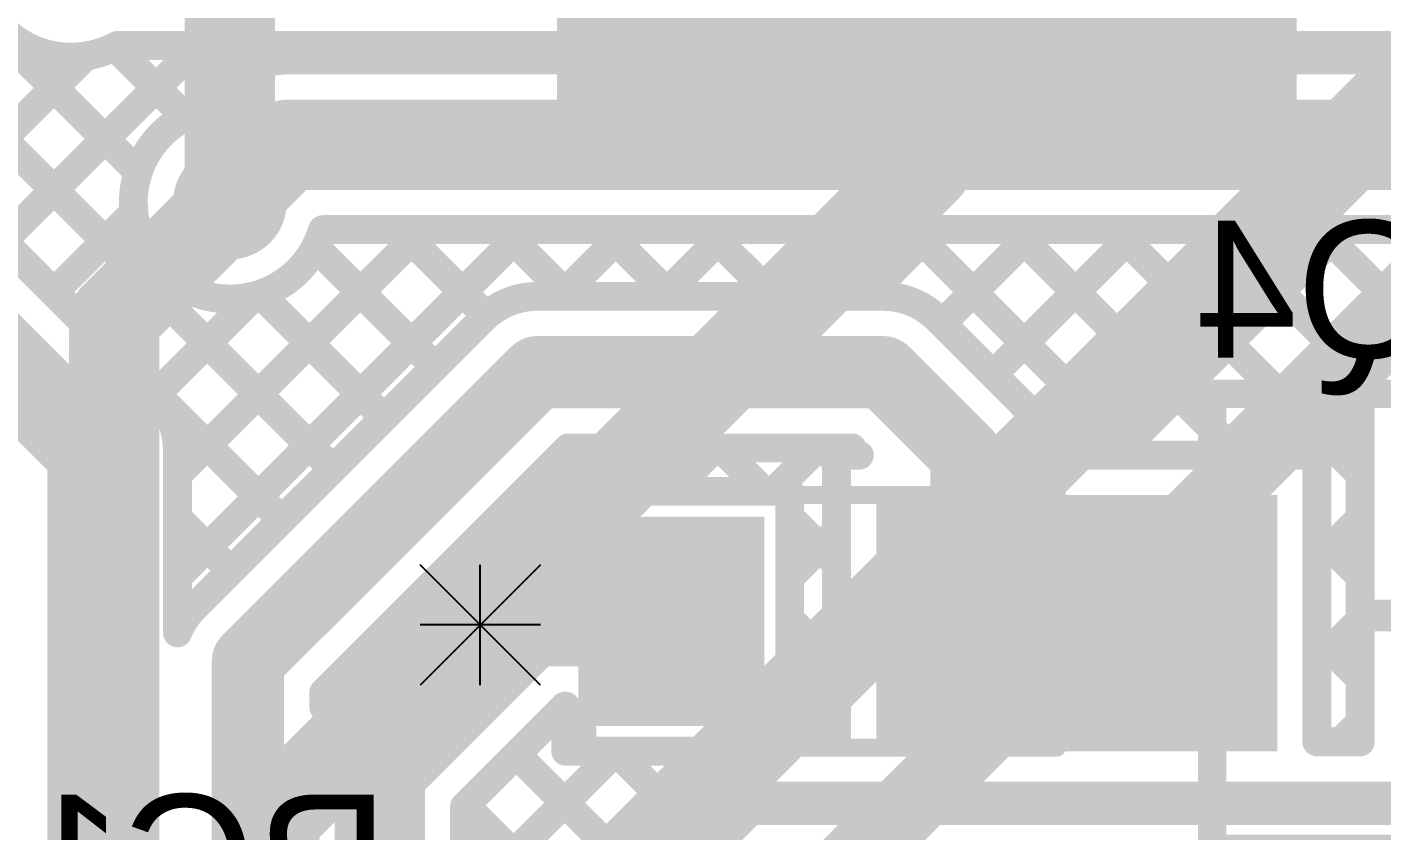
# Model space of a CAD drawing. Header units: millimetres. Extents: x 9.08 to 12.48, y 2.73 to 6.
# Drawn here: x 10.8679 to 11.243, y 4.6449 to 4.8676 of the extents above; entities that cross this region are included whole.
import ezdxf

# ---------------------------------------------------------------- set-up
doc = ezdxf.new("R2010")
doc.units = ezdxf.units.MM
doc.header["$MEASUREMENT"] = 0
for name, color, linetype in [('BottomLayer', 5, 'Continuous'), ('BottomOverlay', 54, 'Continuous'), ('BottomPaste', 16, 'Continuous'), ('BottomSolder', 6, 'Continuous'), ('MultiLayer', 9, 'Continuous'), ('TopLayer', 1, 'Continuous'), ('TopPaste', 8, 'Continuous'), ('TopSolder', 216, 'Continuous'), ('ViaHoleLayer', 16, 'Continuous')]:
    doc.layers.add(name, color=color, linetype=linetype)

# ---------------------------------------------------------------- blocks, each defined once
blk = doc.blocks.new('SOT_23_B_28')
at = {"layer": 'BottomLayer'}
for points in [[(-0.05354, 0.02126), (-0.02126, 0.02126), (-0.05354, 0.05748), (-0.02126, 0.05748)], [(0.02126, 0.02126), (0.05354, 0.02126), (0.02126, 0.05748), (0.05354, 0.05748)], [(-0.01614, -0.05748), (0.01614, -0.05748), (-0.01614, -0.02126), (0.01614, -0.02126)]]:
    blk.add_solid(points, dxfattribs=at)
at = {"layer": 'BottomOverlay'}
for points, const_width in [([(-0.06439, 0.045, 1), (-0.07161, 0.045, 1)], 0.01), ([(-0.07411, 0.045, 1), (-0.06911, 0.045, 1)], 0.005), ([(-0.06689, 0.045, 1), (-0.06189, 0.045, 1)], 0.005), ([(-0.06497, 0.03, 1), (-0.06103, 0.03, 1)], 0.00394), ([(-0.01497, 0.033, 1), (-0.01103, 0.033, 1)], 0.00394), ([(0.01103, 0.033, 1), (0.01497, 0.033, 1)], 0.00394), ([(0.06103, 0.03, 1), (0.06497, 0.03, 1)], 0.00394), ([(-0.06497, -0.034, 1), (-0.06103, -0.034, 1)], 0.00394), ([(-0.06497, -0.034, 1), (-0.06103, -0.034, 1)], 0.00394), ([(-0.02597, -0.034, 1), (-0.02203, -0.034, 1)], 0.00394), ([(0.02203, -0.034, 1), (0.02597, -0.034, 1)], 0.00394), ([(0.06103, -0.034, 1), (0.06497, -0.034, 1)], 0.00394), ([(0.06103, -0.034, 1), (0.06497, -0.034, 1)], 0.00394)]:
    blk.add_lwpolyline(points, format="xyb", close=True, dxfattribs=dict(at, const_width=const_width))
at = {"layer": 'BottomOverlay', "const_width": 0.00787}
for points in [[(-0.063, -0.034), (-0.063, 0.03)], [(0.013, 0.033), (-0.013, 0.033)], [(0.063, -0.034), (0.063, 0.03)], [(-0.024, -0.034), (-0.063, -0.034)], [(0.063, -0.034), (0.024, -0.034)]]:
    blk.add_lwpolyline(points, dxfattribs=at)
at = {"layer": 'BottomPaste'}
for points in [[(-0.05354, 0.02126), (-0.02126, 0.02126), (-0.05354, 0.05748), (-0.02126, 0.05748)], [(0.02126, 0.02126), (0.05354, 0.02126), (0.02126, 0.05748), (0.05354, 0.05748)], [(-0.01614, -0.05748), (0.01614, -0.05748), (-0.01614, -0.02126), (0.01614, -0.02126)]]:
    blk.add_solid(points, dxfattribs=at)
at = {"layer": 'BottomSolder'}
for points in [[(-0.05754, 0.01726), (-0.01726, 0.01726), (-0.05754, 0.06148), (-0.01726, 0.06148)], [(0.01726, 0.01726), (0.05754, 0.01726), (0.01726, 0.06148), (0.05754, 0.06148)], [(-0.02014, -0.06148), (0.02014, -0.06148), (-0.02014, -0.01726), (0.02014, -0.01726)]]:
    blk.add_solid(points, dxfattribs=at)
blk = doc.blocks.new('RES0805_B_29')
at = {"layer": 'BottomLayer'}
for points in [[(-0.06, -0.025), (-0.02, -0.025), (-0.06, 0.025), (-0.02, 0.025)], [(0.02, -0.025), (0.06, -0.025), (0.02, 0.025), (0.06, 0.025)]]:
    blk.add_solid(points, dxfattribs=at)
at = {"layer": 'BottomOverlay', "const_width": 0.005}
for points in [[(-0.065, -0.035), (-0.065, 0.035)], [(-0.065, 0.035), (0.065, 0.035)], [(0.065, -0.035), (0.065, 0.035)], [(-0.065, -0.035), (0.065, -0.035)]]:
    blk.add_lwpolyline(points, dxfattribs=at)
at = {"layer": 'BottomOverlay', "const_width": 0.0025}
for points in [[(-0.06625, 0.035, 1), (-0.06375, 0.035, 1)], [(-0.06625, 0.035, 1), (-0.06375, 0.035, 1)], [(0.06375, 0.035, 1), (0.06625, 0.035, 1)], [(0.06375, 0.035, 1), (0.06625, 0.035, 1)], [(-0.06625, -0.035, 1), (-0.06375, -0.035, 1)], [(-0.06625, -0.035, 1), (-0.06375, -0.035, 1)], [(0.06375, -0.035, 1), (0.06625, -0.035, 1)], [(0.06375, -0.035, 1), (0.06625, -0.035, 1)]]:
    blk.add_lwpolyline(points, format="xyb", close=True, dxfattribs=at)
at = {"layer": 'BottomPaste'}
for points in [[(-0.06, -0.025), (-0.02, -0.025), (-0.06, 0.025), (-0.02, 0.025)], [(0.02, -0.025), (0.06, -0.025), (0.02, 0.025), (0.06, 0.025)]]:
    blk.add_solid(points, dxfattribs=at)
at = {"layer": 'BottomSolder'}
for points in [[(-0.064, -0.029), (-0.016, -0.029), (-0.064, 0.029), (-0.016, 0.029)], [(0.016, -0.029), (0.064, -0.029), (0.016, 0.029), (0.064, 0.029)]]:
    blk.add_solid(points, dxfattribs=at)
blk = doc.blocks.new('ESP32_WROOM_32__16MB__46')
at = {"layer": 'TopLayer'}
blk.add_solid([(-0.13743, -0.04843), (0.05943, -0.04843), (-0.13743, 0.14843), (0.05943, 0.14843)], dxfattribs=at)
at = {"layer": 'TopPaste'}
blk.add_solid([(-0.13743, -0.04843), (0.05943, -0.04843), (-0.13743, 0.14843), (0.05943, 0.14843)], dxfattribs=at)
at = {"layer": 'TopSolder'}
blk.add_solid([(-0.14143, -0.05243), (0.06343, -0.05243), (-0.14143, 0.15243), (0.06343, 0.15243)], dxfattribs=at)

msp = doc.modelspace()

# ---------------------------------------------------------------- linework, layer by layer
at = {"layer": 'BottomLayer'}
for points, const_width in [([(10.78126, 4.94479), (10.89862, 4.82744)], 0.008), ([(10.7795, 4.91827), (10.95254, 4.74523)], 0.008), ([(10.756, 4.88), (10.886, 4.75)], 0.025), ([(10.7795, 4.88999), (10.93839, 4.73109)], 0.008), ([(10.7795, 4.88973), (10.9026, 4.76663)], 0.008), ([(10.86103, 4.8082), (10.91533, 4.8625)], 0.008), ([(10.89216, 4.86218), (10.91163, 4.84271)], 0.008), ([(10.89278, 4.8625), (11.40927, 4.8625)], 0.008), ([(10.92012, 4.8625), (10.92764, 4.85499)], 0.008), ([(10.93961, 4.8585), (10.94362, 4.8625)], 0.008), ([(10.94841, 4.8625), (10.95241, 4.8585)], 0.008), ([(10.9679, 4.8585), (10.9719, 4.8625)], 0.008), ([(10.97669, 4.8625), (10.98069, 4.8585)], 0.008), ([(10.99619, 4.8585), (11.00019, 4.8625)], 0.008), ([(11.00498, 4.8625), (11.00898, 4.8585)], 0.008), ([(11.02447, 4.8585), (11.02847, 4.8625)], 0.008), ([(11.03326, 4.8625), (11.03726, 4.8585)], 0.008), ([(11.05276, 4.8585), (11.05676, 4.8625)], 0.008), ([(11.06155, 4.8625), (11.06555, 4.8585)], 0.008), ([(11.08104, 4.8585), (11.08504, 4.8625)], 0.008), ([(11.08983, 4.8625), (11.09383, 4.8585)], 0.008), ([(11.10932, 4.8585), (11.11332, 4.8625)], 0.008), ([(11.11811, 4.8625), (11.12211, 4.8585)], 0.008), ([(11.13761, 4.8585), (11.14161, 4.8625)], 0.008), ([(11.1464, 4.8625), (11.1504, 4.8585)], 0.008), ([(11.16589, 4.8585), (11.16989, 4.8625)], 0.008), ([(11.17468, 4.8625), (11.17868, 4.8585)], 0.008), ([(11.19418, 4.8585), (11.19818, 4.8625)], 0.008), ([(11.19418, 4.8585), (11.19818, 4.8625)], 0.008), ([(11.20297, 4.8625), (11.20697, 4.8585)], 0.008), ([(11.22246, 4.8585), (11.22646, 4.8625)], 0.008), ([(11.23125, 4.8625), (11.23525, 4.8585)], 0.008), ([(10.84689, 4.82234), (10.88412, 4.85957)], 0.008), ([(10.94, 4.8585), (11.304, 4.8585)], 0.008), ([(10.91642, 4.84465), (10.92337, 4.8516)], 0.008), ([(10.924, 4.819), (10.94, 4.835)], 0.025), ([(10.94, 4.835), (11.304, 4.835)], 0.025), ([(10.87518, 4.79406), (10.89739, 4.81627)], 0.008), ([(10.9095, 4.74353), (10.97747, 4.8115)], 0.008), ([(10.9095, 4.71524), (11.00576, 4.8115)], 0.008), ([(10.94973, 4.8115), (11.29427, 4.8115)], 0.008), ([(10.97112, 4.8115), (10.99498, 4.78764)], 0.008), ([(10.99941, 4.8115), (11.01791, 4.793)], 0.008), ([(11.01554, 4.793), (11.03404, 4.8115)], 0.008), ([(11.02769, 4.8115), (11.04619, 4.793)], 0.008), ([(11.04382, 4.793), (11.06232, 4.8115)], 0.008), ([(11.05598, 4.8115), (11.07448, 4.793)], 0.008), ([(11.07211, 4.793), (11.09061, 4.8115)], 0.008), ([(11.08426, 4.8115), (11.10276, 4.793)], 0.008), ([(11.10039, 4.793), (11.11889, 4.8115)], 0.008), ([(11.11255, 4.8115), (11.17505, 4.749)], 0.008), ([(11.12119, 4.78551), (11.14718, 4.8115)], 0.008), ([(11.12119, 4.78551), (11.14718, 4.8115)], 0.008), ([(11.13533, 4.77137), (11.17546, 4.8115)], 0.008), ([(11.14083, 4.8115), (11.20333, 4.749)], 0.008), ([(11.14791, 4.75567), (11.20375, 4.8115)], 0.008), ([(11.16911, 4.8115), (11.237, 4.74361)], 0.008), ([(11.16953, 4.749), (11.23203, 4.8115)], 0.008), ([(11.1974, 4.8115), (11.237, 4.7719)], 0.008), ([(11.19781, 4.749), (11.26031, 4.8115)], 0.008), ([(11.22568, 4.8115), (11.25818, 4.779)], 0.008), ([(10.94771, 4.80663), (10.98082, 4.77352)], 0.008), ([(10.88932, 4.77992), (10.90742, 4.79801)], 0.008), ([(10.90344, 4.76575), (10.93082, 4.79314)], 0.008), ([(10.93244, 4.79362), (10.96668, 4.75938)], 0.008), ([(11.009, 4.793), (11.105, 4.793)], 0.008), ([(10.91419, 4.70688), (10.99412, 4.78681)], 0.008), ([(11.11988, 4.78681), (11.14281, 4.76388)], 0.008), ([(10.929, 4.692), (11.009, 4.772)], 0.02), ([(11.009, 4.772), (11.105, 4.772)], 0.02), ([(11.105, 4.772), (11.128, 4.749)], 0.02), ([(11.237, 4.779), (11.3195, 4.779)], 0.008), ([(11.237, 4.705), (11.237, 4.779)], 0.008), ([(10.886, 4.489), (10.886, 4.75)], 0.025), ([(11.225, 4.7479), (11.237, 4.7599)], 0.008), ([(11.128, 4.703), (11.128, 4.749)], 0.02), ([(10.9095, 4.69979), (10.9095, 4.75)], 0.008), ([(10.95, 4.6833), (11.0177, 4.751)], 0.008), ([(11.0177, 4.751), (11.0963, 4.751)], 0.008), ([(11.01811, 4.739), (11.03011, 4.751)], 0.008), ([(11.03162, 4.751), (11.04362, 4.739)], 0.008), ([(11.04639, 4.739), (11.05839, 4.751)], 0.008), ([(11.05991, 4.751), (11.07191, 4.739)], 0.008), ([(11.07468, 4.739), (11.08668, 4.751)], 0.008), ([(11.07468, 4.739), (11.08668, 4.751)], 0.008), ([(11.08819, 4.751), (11.092, 4.74719)], 0.008), ([(11.092, 4.749), (11.0983, 4.749)], 0.008), ([(11.092, 4.6696), (11.092, 4.749)], 0.008), ([(11.149, 4.749), (11.225, 4.749)], 0.008), ([(11.225, 4.6696), (11.225, 4.749)], 0.008), ([(11.01052, 4.74382), (11.017, 4.73734)], 0.008), ([(11.00556, 4.72646), (11.017, 4.73789)], 0.008), ([(11.017, 4.739), (11.079, 4.739)], 0.008), ([(11.017, 4.7265), (11.017, 4.739)], 0.008), ([(11.079, 4.6696), (11.079, 4.739)], 0.008), ([(10.9095, 4.7317), (10.92425, 4.71695)], 0.008), ([(11.079, 4.73191), (11.092, 4.71891)], 0.008), ([(11.225, 4.71962), (11.237, 4.73162)], 0.008), ([(10.99638, 4.72968), (11.00048, 4.72558)], 0.008), ([(11.079, 4.71504), (11.092, 4.72804)], 0.008), ([(11.225, 4.72733), (11.237, 4.71533)], 0.008), ([(11.007, 4.7265), (11.017, 4.7265)], 0.008), ([(10.95, 4.67923), (10.99037, 4.7196)], 0.008), ([(10.9655, 4.6615), (11.007, 4.703)], 0.025), ([(11.007, 4.703), (11.048, 4.703)], 0.025), ([(11.237, 4.705), (11.391, 4.705)], 0.008), ([(11.237, 4.7042), (11.431, 4.7042)], 0.008), ([(11.237, 4.6696), (11.237, 4.7042)], 0.008), ([(11.079, 4.70362), (11.092, 4.69062)], 0.008), ([(11.225, 4.69133), (11.237, 4.70333)], 0.008), ([(10.929, 4.394), (10.929, 4.692)], 0.02), ([(11.079, 4.68675), (11.092, 4.69975)], 0.008), ([(11.225, 4.69905), (11.237, 4.68705)], 0.008), ([(10.95, 4.67923), (10.95, 4.6833)], 0.008), ([(10.989, 4.65177), (11.01673, 4.6795)], 0.008), ([(11.017, 4.667), (11.017, 4.6795)], 0.008), ([(11.079, 4.67534), (11.08474, 4.6696)], 0.008), ([(11.23155, 4.6696), (11.237, 4.67505)], 0.008), ([(10.9655, 3.6885), (10.9655, 4.6615)], 0.025), ([(10.989, 4.62504), (11.03096, 4.667)], 0.008), ([(11.017, 4.667), (11.05857, 4.667)], 0.008), ([(11.03077, 4.667), (11.04436, 4.65341)], 0.008), ([(11.079, 4.6696), (11.092, 4.6696)], 0.008), ([(11.225, 4.6696), (11.237, 4.6696)], 0.008), ([(10.989, 4.59804), (11.05556, 4.6646)], 0.008), ([(11.00336, 4.66613), (11.03022, 4.63926)], 0.008), ([(10.991, 4.576), (11.0676, 4.6526)], 0.012), ([(10.989, 4.59804), (10.989, 4.65177)], 0.008), ([(10.98922, 4.65198), (11.01608, 4.62512)], 0.008), ([(11.0676, 4.6526), (11.2966, 4.6526)], 0.012)]:
    msp.add_lwpolyline(points, dxfattribs=dict(at, const_width=const_width))
at = {"layer": 'BottomLayer', "const_width": 0.008}
for points in [[(10.89278, 4.8625, -1.681851), (10.89278, 4.9095)], [(10.92337, 4.8516, -0.199188), (10.94, 4.8585)], [(10.92338, 4.85162, -0.198912), (10.94, 4.8585)], [(10.94965, 4.81142, -1.681853), (10.91642, 4.84465)], [(10.99412, 4.78681, -0.199534), (11.009, 4.793)], [(10.99415, 4.78685, -0.198912), (11.009, 4.793)], [(11.105, 4.793, -0.198912), (11.11985, 4.78685)], [(11.105, 4.793, -0.199534), (11.11988, 4.78681)], [(10.9026, 4.76663, -0.199188), (10.9095, 4.75)], [(10.90262, 4.76662, -0.198912), (10.9095, 4.75)], [(11.14281, 4.76388, -0.199534), (11.149, 4.749)], [(11.14285, 4.76385, -0.198912), (11.149, 4.749)], [(10.99037, 4.7196, -0.199188), (11.007, 4.7265)], [(10.99038, 4.71962, -0.198912), (11.007, 4.7265)], [(10.9095, 4.69979, -0.102238), (10.91419, 4.70688)], [(10.9095, 4.69979, -0.101635), (10.91415, 4.70685)], [(11.05556, 4.6646, -0.056761), (11.05857, 4.667)], [(11.05558, 4.66462, -0.056361), (11.05857, 4.667)]]:
    msp.add_lwpolyline(points, format="xyb", dxfattribs=at)
at = {"layer": 'BottomLayer'}
for points, const_width in [([(10.89016, 4.86218, 1), (10.89416, 4.86218, 1)], 0.004), ([(10.89078, 4.8625, 1), (10.89478, 4.8625, 1)], 0.004), ([(10.89078, 4.8625, 1), (10.89478, 4.8625, 1)], 0.004), ([(10.91333, 4.8625, 1), (10.91733, 4.8625, 1)], 0.004), ([(10.91812, 4.8625, 1), (10.92212, 4.8625, 1)], 0.004), ([(10.94162, 4.8625, 1), (10.94562, 4.8625, 1)], 0.004), ([(10.94641, 4.8625, 1), (10.95041, 4.8625, 1)], 0.004), ([(10.9699, 4.8625, 1), (10.9739, 4.8625, 1)], 0.004), ([(10.97469, 4.8625, 1), (10.97869, 4.8625, 1)], 0.004), ([(10.99819, 4.8625, 1), (11.00219, 4.8625, 1)], 0.004), ([(11.00298, 4.8625, 1), (11.00698, 4.8625, 1)], 0.004), ([(11.02647, 4.8625, 1), (11.03047, 4.8625, 1)], 0.004), ([(11.03126, 4.8625, 1), (11.03526, 4.8625, 1)], 0.004), ([(11.05476, 4.8625, 1), (11.05876, 4.8625, 1)], 0.004), ([(11.05955, 4.8625, 1), (11.06355, 4.8625, 1)], 0.004), ([(11.08304, 4.8625, 1), (11.08704, 4.8625, 1)], 0.004), ([(11.08783, 4.8625, 1), (11.09183, 4.8625, 1)], 0.004), ([(11.11132, 4.8625, 1), (11.11532, 4.8625, 1)], 0.004), ([(11.11611, 4.8625, 1), (11.12011, 4.8625, 1)], 0.004), ([(11.13961, 4.8625, 1), (11.14361, 4.8625, 1)], 0.004), ([(11.1444, 4.8625, 1), (11.1484, 4.8625, 1)], 0.004), ([(11.16789, 4.8625, 1), (11.17189, 4.8625, 1)], 0.004), ([(11.17268, 4.8625, 1), (11.17668, 4.8625, 1)], 0.004), ([(11.19618, 4.8625, 1), (11.20018, 4.8625, 1)], 0.004), ([(11.19618, 4.8625, 1), (11.20018, 4.8625, 1)], 0.004), ([(11.20097, 4.8625, 1), (11.20497, 4.8625, 1)], 0.004), ([(11.22446, 4.8625, 1), (11.22846, 4.8625, 1)], 0.004), ([(11.22925, 4.8625, 1), (11.23325, 4.8625, 1)], 0.004), ([(10.88212, 4.85957, 1), (10.88612, 4.85957, 1)], 0.004), ([(10.93761, 4.8585, 1), (10.94161, 4.8585, 1)], 0.004), ([(10.938, 4.8585, 1), (10.942, 4.8585, 1)], 0.004), ([(10.938, 4.8585, 1), (10.942, 4.8585, 1)], 0.004), ([(10.938, 4.8585, 1), (10.942, 4.8585, 1)], 0.004), ([(10.95041, 4.8585, 1), (10.95441, 4.8585, 1)], 0.004), ([(10.9659, 4.8585, 1), (10.9699, 4.8585, 1)], 0.004), ([(10.97869, 4.8585, 1), (10.98269, 4.8585, 1)], 0.004), ([(10.99419, 4.8585, 1), (10.99819, 4.8585, 1)], 0.004), ([(11.00698, 4.8585, 1), (11.01098, 4.8585, 1)], 0.004), ([(11.02247, 4.8585, 1), (11.02647, 4.8585, 1)], 0.004), ([(11.03526, 4.8585, 1), (11.03926, 4.8585, 1)], 0.004), ([(11.05076, 4.8585, 1), (11.05476, 4.8585, 1)], 0.004), ([(11.06355, 4.8585, 1), (11.06755, 4.8585, 1)], 0.004), ([(11.07904, 4.8585, 1), (11.08304, 4.8585, 1)], 0.004), ([(11.09183, 4.8585, 1), (11.09583, 4.8585, 1)], 0.004), ([(11.10732, 4.8585, 1), (11.11132, 4.8585, 1)], 0.004), ([(11.12011, 4.8585, 1), (11.12411, 4.8585, 1)], 0.004), ([(11.13561, 4.8585, 1), (11.13961, 4.8585, 1)], 0.004), ([(11.1484, 4.8585, 1), (11.1524, 4.8585, 1)], 0.004), ([(11.16389, 4.8585, 1), (11.16789, 4.8585, 1)], 0.004), ([(11.17668, 4.8585, 1), (11.18068, 4.8585, 1)], 0.004), ([(11.19218, 4.8585, 1), (11.19618, 4.8585, 1)], 0.004), ([(11.19218, 4.8585, 1), (11.19618, 4.8585, 1)], 0.004), ([(11.20497, 4.8585, 1), (11.20897, 4.8585, 1)], 0.004), ([(11.22046, 4.8585, 1), (11.22446, 4.8585, 1)], 0.004), ([(11.23325, 4.8585, 1), (11.23725, 4.8585, 1)], 0.004), ([(10.92564, 4.85499, 1), (10.92964, 4.85499, 1)], 0.004), ([(10.92137, 4.8516, 1), (10.92537, 4.8516, 1)], 0.004), ([(10.92137, 4.8516, 1), (10.92537, 4.8516, 1)], 0.004), ([(10.92138, 4.85162, 1), (10.92538, 4.85162, 1)], 0.004), ([(10.91442, 4.84465, 1), (10.91842, 4.84465, 1)], 0.004), ([(10.91442, 4.84465, 1), (10.91842, 4.84465, 1)], 0.004), ([(10.93375, 4.835, 1), (10.94625, 4.835, 1)], 0.0125), ([(10.93375, 4.835, 1), (10.94625, 4.835, 1)], 0.0125), ([(10.90963, 4.84271, 1), (10.91363, 4.84271, 1)], 0.004), ([(10.91613, 4.819, 1), (10.93187, 4.819, 1)], 0.01575), ([(10.89662, 4.82744, 1), (10.90062, 4.82744, 1)], 0.004), ([(10.91775, 4.819, 1), (10.93025, 4.819, 1)], 0.0125), ([(10.89539, 4.81627, 1), (10.89939, 4.81627, 1)], 0.004), ([(10.94765, 4.81142, 1), (10.95165, 4.81142, 1)], 0.004), ([(10.94773, 4.8115, 1), (10.95173, 4.8115, 1)], 0.004), ([(10.96912, 4.8115, 1), (10.97312, 4.8115, 1)], 0.004), ([(10.97547, 4.8115, 1), (10.97947, 4.8115, 1)], 0.004), ([(10.99741, 4.8115, 1), (11.00141, 4.8115, 1)], 0.004), ([(11.00376, 4.8115, 1), (11.00776, 4.8115, 1)], 0.004), ([(11.02569, 4.8115, 1), (11.02969, 4.8115, 1)], 0.004), ([(11.03204, 4.8115, 1), (11.03604, 4.8115, 1)], 0.004), ([(11.05398, 4.8115, 1), (11.05798, 4.8115, 1)], 0.004), ([(11.06032, 4.8115, 1), (11.06432, 4.8115, 1)], 0.004), ([(11.08226, 4.8115, 1), (11.08626, 4.8115, 1)], 0.004), ([(11.08861, 4.8115, 1), (11.09261, 4.8115, 1)], 0.004), ([(11.11055, 4.8115, 1), (11.11455, 4.8115, 1)], 0.004), ([(11.11689, 4.8115, 1), (11.12089, 4.8115, 1)], 0.004), ([(11.13883, 4.8115, 1), (11.14283, 4.8115, 1)], 0.004), ([(11.14518, 4.8115, 1), (11.14918, 4.8115, 1)], 0.004), ([(11.14518, 4.8115, 1), (11.14918, 4.8115, 1)], 0.004), ([(11.16711, 4.8115, 1), (11.17111, 4.8115, 1)], 0.004), ([(11.17346, 4.8115, 1), (11.17746, 4.8115, 1)], 0.004), ([(11.1954, 4.8115, 1), (11.1994, 4.8115, 1)], 0.004), ([(11.20175, 4.8115, 1), (11.20575, 4.8115, 1)], 0.004), ([(11.22368, 4.8115, 1), (11.22768, 4.8115, 1)], 0.004), ([(11.23003, 4.8115, 1), (11.23403, 4.8115, 1)], 0.004), ([(10.94571, 4.80663, 1), (10.94971, 4.80663, 1)], 0.004), ([(10.90542, 4.79801, 1), (10.90942, 4.79801, 1)], 0.004), ([(10.87318, 4.79406, 1), (10.87718, 4.79406, 1)], 0.004), ([(10.92882, 4.79314, 1), (10.93282, 4.79314, 1)], 0.004), ([(10.93044, 4.79362, 1), (10.93444, 4.79362, 1)], 0.004), ([(11.007, 4.793, 1), (11.011, 4.793, 1)], 0.004), ([(11.007, 4.793, 1), (11.011, 4.793, 1)], 0.004), ([(11.007, 4.793, 1), (11.011, 4.793, 1)], 0.004), ([(11.01354, 4.793, 1), (11.01754, 4.793, 1)], 0.004), ([(11.01591, 4.793, 1), (11.01991, 4.793, 1)], 0.004), ([(11.04182, 4.793, 1), (11.04582, 4.793, 1)], 0.004), ([(11.04419, 4.793, 1), (11.04819, 4.793, 1)], 0.004), ([(11.07011, 4.793, 1), (11.07411, 4.793, 1)], 0.004), ([(11.07248, 4.793, 1), (11.07648, 4.793, 1)], 0.004), ([(11.09839, 4.793, 1), (11.10239, 4.793, 1)], 0.004), ([(11.10076, 4.793, 1), (11.10476, 4.793, 1)], 0.004), ([(11.103, 4.793, 1), (11.107, 4.793, 1)], 0.004), ([(11.103, 4.793, 1), (11.107, 4.793, 1)], 0.004), ([(11.103, 4.793, 1), (11.107, 4.793, 1)], 0.004), ([(10.99212, 4.78681, 1), (10.99612, 4.78681, 1)], 0.004), ([(10.99212, 4.78681, 1), (10.99612, 4.78681, 1)], 0.004), ([(10.99215, 4.78685, 1), (10.99615, 4.78685, 1)], 0.004), ([(10.99298, 4.78764, 1), (10.99699, 4.78764, 1)], 0.004), ([(11.11785, 4.78685, 1), (11.12185, 4.78685, 1)], 0.004), ([(11.11788, 4.78681, 1), (11.12188, 4.78681, 1)], 0.004), ([(11.11788, 4.78681, 1), (11.12188, 4.78681, 1)], 0.004), ([(11.11919, 4.78551, 1), (11.12319, 4.78551, 1)], 0.004), ([(11.11919, 4.78551, 1), (11.12319, 4.78551, 1)], 0.004), ([(10.88732, 4.77992, 1), (10.89132, 4.77992, 1)], 0.004), ([(11.004, 4.772, 1), (11.014, 4.772, 1)], 0.01), ([(11.004, 4.772, 1), (11.014, 4.772, 1)], 0.01), ([(11.1, 4.772, 1), (11.11, 4.772, 1)], 0.01), ([(11.1, 4.772, 1), (11.11, 4.772, 1)], 0.01), ([(11.235, 4.779, 1), (11.239, 4.779, 1)], 0.004), ([(11.235, 4.779, 1), (11.239, 4.779, 1)], 0.004), ([(10.97882, 4.77352, 1), (10.98282, 4.77352, 1)], 0.004), ([(11.235, 4.7719, 1), (11.239, 4.7719, 1)], 0.004), ([(11.13333, 4.77137, 1), (11.13733, 4.77137, 1)], 0.004), ([(10.9006, 4.76663, 1), (10.9046, 4.76663, 1)], 0.004), ([(10.9006, 4.76663, 1), (10.9046, 4.76663, 1)], 0.004), ([(10.90062, 4.76662, 1), (10.90462, 4.76662, 1)], 0.004), ([(10.90144, 4.76575, 1), (10.90544, 4.76575, 1)], 0.004), ([(11.14081, 4.76388, 1), (11.14481, 4.76388, 1)], 0.004), ([(11.14081, 4.76388, 1), (11.14481, 4.76388, 1)], 0.004), ([(11.14085, 4.76385, 1), (11.14485, 4.76385, 1)], 0.004), ([(10.87975, 4.75, 1), (10.89225, 4.75, 1)], 0.0125), ([(10.87975, 4.75, 1), (10.89225, 4.75, 1)], 0.0125), ([(10.96468, 4.75938, 1), (10.96868, 4.75938, 1)], 0.004), ([(11.235, 4.7599, 1), (11.239, 4.7599, 1)], 0.004), ([(11.123, 4.749, 1), (11.133, 4.749, 1)], 0.01), ([(11.123, 4.749, 1), (11.133, 4.749, 1)], 0.01), ([(11.14591, 4.75567, 1), (11.14991, 4.75567, 1)], 0.004), ([(10.9075, 4.75, 1), (10.9115, 4.75, 1)], 0.004), ([(10.9075, 4.75, 1), (10.9115, 4.75, 1)], 0.004), ([(10.9075, 4.75, 1), (10.9115, 4.75, 1)], 0.004), ([(11.0157, 4.751, 1), (11.0197, 4.751, 1)], 0.004), ([(11.0157, 4.751, 1), (11.0197, 4.751, 1)], 0.004), ([(11.02811, 4.751, 1), (11.03211, 4.751, 1)], 0.004), ([(11.02962, 4.751, 1), (11.03362, 4.751, 1)], 0.004), ([(11.05639, 4.751, 1), (11.06039, 4.751, 1)], 0.004), ([(11.05791, 4.751, 1), (11.06191, 4.751, 1)], 0.004), ([(11.08468, 4.751, 1), (11.08868, 4.751, 1)], 0.004), ([(11.08468, 4.751, 1), (11.08868, 4.751, 1)], 0.004), ([(11.08619, 4.751, 1), (11.09019, 4.751, 1)], 0.004), ([(11.0943, 4.751, 1), (11.0983, 4.751, 1)], 0.004), ([(11.09, 4.749, 1), (11.094, 4.749, 1)], 0.004), ([(11.09, 4.749, 1), (11.094, 4.749, 1)], 0.004), ([(11.09, 4.74719, 1), (11.094, 4.74719, 1)], 0.004), ([(11.0963, 4.749, 1), (11.1003, 4.749, 1)], 0.004), ([(11.147, 4.749, 1), (11.151, 4.749, 1)], 0.004), ([(11.147, 4.749, 1), (11.151, 4.749, 1)], 0.004), ([(11.147, 4.749, 1), (11.151, 4.749, 1)], 0.004), ([(11.16753, 4.749, 1), (11.17153, 4.749, 1)], 0.004), ([(11.17305, 4.749, 1), (11.17705, 4.749, 1)], 0.004), ([(11.19581, 4.749, 1), (11.19981, 4.749, 1)], 0.004), ([(11.20133, 4.749, 1), (11.20533, 4.749, 1)], 0.004), ([(11.223, 4.749, 1), (11.227, 4.749, 1)], 0.004), ([(11.223, 4.749, 1), (11.227, 4.749, 1)], 0.004), ([(11.223, 4.7479, 1), (11.227, 4.7479, 1)], 0.004), ([(10.9075, 4.74353, 1), (10.9115, 4.74353, 1)], 0.004), ([(10.95054, 4.74523, 1), (10.95454, 4.74523, 1)], 0.004), ([(11.00852, 4.74382, 1), (11.01252, 4.74382, 1)], 0.004), ([(11.235, 4.74361, 1), (11.239, 4.74361, 1)], 0.004), ([(11.015, 4.739, 1), (11.019, 4.739, 1)], 0.004), ([(11.015, 4.739, 1), (11.019, 4.739, 1)], 0.004), ([(11.015, 4.73789, 1), (11.019, 4.73789, 1)], 0.004), ([(11.01611, 4.739, 1), (11.02011, 4.739, 1)], 0.004), ([(11.04162, 4.739, 1), (11.04562, 4.739, 1)], 0.004), ([(11.04439, 4.739, 1), (11.04839, 4.739, 1)], 0.004), ([(11.06991, 4.739, 1), (11.07391, 4.739, 1)], 0.004), ([(11.07268, 4.739, 1), (11.07668, 4.739, 1)], 0.004), ([(11.07268, 4.739, 1), (11.07668, 4.739, 1)], 0.004), ([(11.077, 4.739, 1), (11.081, 4.739, 1)], 0.004), ([(11.077, 4.739, 1), (11.081, 4.739, 1)], 0.004), ([(11.015, 4.73734, 1), (11.019, 4.73734, 1)], 0.004), ([(10.9075, 4.7317, 1), (10.9115, 4.7317, 1)], 0.004), ([(10.93639, 4.73109, 1), (10.94039, 4.73109, 1)], 0.004), ([(11.077, 4.73191, 1), (11.081, 4.73191, 1)], 0.004), ([(11.235, 4.73162, 1), (11.239, 4.73162, 1)], 0.004), ([(10.99438, 4.72968, 1), (10.99838, 4.72968, 1)], 0.004), ([(11.09, 4.72804, 1), (11.094, 4.72804, 1)], 0.004), ([(11.223, 4.72733, 1), (11.227, 4.72733, 1)], 0.004), ([(10.99848, 4.72558, 1), (11.00248, 4.72558, 1)], 0.004), ([(11.00356, 4.72646, 1), (11.00756, 4.72646, 1)], 0.004), ([(11.005, 4.7265, 1), (11.009, 4.7265, 1)], 0.004), ([(11.005, 4.7265, 1), (11.009, 4.7265, 1)], 0.004), ([(11.005, 4.7265, 1), (11.009, 4.7265, 1)], 0.004), ([(11.015, 4.7265, 1), (11.019, 4.7265, 1)], 0.004), ([(11.015, 4.7265, 1), (11.019, 4.7265, 1)], 0.004), ([(10.98837, 4.7196, 1), (10.99237, 4.7196, 1)], 0.004), ([(10.98837, 4.7196, 1), (10.99237, 4.7196, 1)], 0.004), ([(10.98838, 4.71962, 1), (10.99238, 4.71962, 1)], 0.004), ([(11.223, 4.71962, 1), (11.227, 4.71962, 1)], 0.004), ([(10.92225, 4.71695, 1), (10.92625, 4.71695, 1)], 0.004), ([(11.09, 4.71891, 1), (11.094, 4.71891, 1)], 0.004), ([(11.235, 4.71533, 1), (11.239, 4.71533, 1)], 0.004), ([(10.9075, 4.71524, 1), (10.9115, 4.71524, 1)], 0.004), ([(11.077, 4.71504, 1), (11.081, 4.71504, 1)], 0.004), ([(11.00075, 4.703, 1), (11.01325, 4.703, 1)], 0.0125), ([(11.00075, 4.703, 1), (11.01325, 4.703, 1)], 0.0125), ([(11.04175, 4.703, 1), (11.05425, 4.703, 1)], 0.0125), ([(11.123, 4.703, 1), (11.133, 4.703, 1)], 0.01), ([(10.91215, 4.70685, 1), (10.91615, 4.70685, 1)], 0.004), ([(10.91219, 4.70688, 1), (10.91619, 4.70688, 1)], 0.004), ([(10.91219, 4.70688, 1), (10.91619, 4.70688, 1)], 0.004), ([(11.235, 4.705, 1), (11.239, 4.705, 1)], 0.004), ([(11.235, 4.705, 1), (11.239, 4.705, 1)], 0.004), ([(11.235, 4.7042, 1), (11.239, 4.7042, 1)], 0.004), ([(11.235, 4.7042, 1), (11.239, 4.7042, 1)], 0.004), ([(11.077, 4.70362, 1), (11.081, 4.70362, 1)], 0.004), ([(11.235, 4.70333, 1), (11.239, 4.70333, 1)], 0.004), ([(10.9075, 4.69979, 1), (10.9115, 4.69979, 1)], 0.004), ([(10.9075, 4.69979, 1), (10.9115, 4.69979, 1)], 0.004), ([(10.9075, 4.69979, 1), (10.9115, 4.69979, 1)], 0.004), ([(10.924, 4.692, 1), (10.934, 4.692, 1)], 0.01), ([(10.924, 4.692, 1), (10.934, 4.692, 1)], 0.01), ([(11.09, 4.69975, 1), (11.094, 4.69975, 1)], 0.004), ([(11.223, 4.69905, 1), (11.227, 4.69905, 1)], 0.004), ([(11.09, 4.69062, 1), (11.094, 4.69062, 1)], 0.004), ([(11.223, 4.69133, 1), (11.227, 4.69133, 1)], 0.004), ([(11.077, 4.68675, 1), (11.081, 4.68675, 1)], 0.004), ([(11.235, 4.68705, 1), (11.239, 4.68705, 1)], 0.004), ([(10.948, 4.6833, 1), (10.952, 4.6833, 1)], 0.004), ([(10.948, 4.6833, 1), (10.952, 4.6833, 1)], 0.004), ([(10.948, 4.67923, 1), (10.952, 4.67923, 1)], 0.004), ([(10.948, 4.67923, 1), (10.952, 4.67923, 1)], 0.004), ([(11.01473, 4.6795, 1), (11.01873, 4.6795, 1)], 0.004), ([(11.015, 4.6795, 1), (11.019, 4.6795, 1)], 0.004), ([(11.077, 4.67534, 1), (11.081, 4.67534, 1)], 0.004), ([(11.235, 4.67505, 1), (11.239, 4.67505, 1)], 0.004), ([(10.95925, 4.6615, 1), (10.97175, 4.6615, 1)], 0.0125), ([(10.95925, 4.6615, 1), (10.97175, 4.6615, 1)], 0.0125), ([(11.015, 4.667, 1), (11.019, 4.667, 1)], 0.004), ([(11.015, 4.667, 1), (11.019, 4.667, 1)], 0.004), ([(11.02877, 4.667, 1), (11.03277, 4.667, 1)], 0.004), ([(11.02896, 4.667, 1), (11.03296, 4.667, 1)], 0.004), ([(11.05657, 4.667, 1), (11.06057, 4.667, 1)], 0.004), ([(11.05657, 4.667, 1), (11.06057, 4.667, 1)], 0.004), ([(11.05657, 4.667, 1), (11.06057, 4.667, 1)], 0.004), ([(11.077, 4.6696, 1), (11.081, 4.6696, 1)], 0.004), ([(11.077, 4.6696, 1), (11.081, 4.6696, 1)], 0.004), ([(11.08274, 4.6696, 1), (11.08674, 4.6696, 1)], 0.004), ([(11.09, 4.6696, 1), (11.094, 4.6696, 1)], 0.004), ([(11.09, 4.6696, 1), (11.094, 4.6696, 1)], 0.004), ([(11.223, 4.6696, 1), (11.227, 4.6696, 1)], 0.004), ([(11.223, 4.6696, 1), (11.227, 4.6696, 1)], 0.004), ([(11.22955, 4.6696, 1), (11.23355, 4.6696, 1)], 0.004), ([(11.235, 4.6696, 1), (11.239, 4.6696, 1)], 0.004), ([(11.235, 4.6696, 1), (11.239, 4.6696, 1)], 0.004), ([(11.00136, 4.66613, 1), (11.00536, 4.66613, 1)], 0.004), ([(11.05356, 4.6646, 1), (11.05756, 4.6646, 1)], 0.004), ([(11.05356, 4.6646, 1), (11.05756, 4.6646, 1)], 0.004), ([(11.05358, 4.66462, 1), (11.05758, 4.66462, 1)], 0.004), ([(10.987, 4.65177, 1), (10.991, 4.65177, 1)], 0.004), ([(10.987, 4.65177, 1), (10.991, 4.65177, 1)], 0.004), ([(10.98722, 4.65198, 1), (10.99122, 4.65198, 1)], 0.004), ([(11.04236, 4.65341, 1), (11.04636, 4.65341, 1)], 0.004), ([(11.0646, 4.6526, 1), (11.0706, 4.6526, 1)], 0.006), ([(11.0646, 4.6526, 1), (11.0706, 4.6526, 1)], 0.006)]:
    msp.add_lwpolyline(points, format="xyb", close=True, dxfattribs=dict(at, const_width=const_width))
msp.add_solid([(11.103, 4.667), (11.214, 4.667), (11.103, 4.738), (11.214, 4.738)], dxfattribs=at)
at = {"layer": 'BottomOverlay'}
for p, q in [((11.01, 4.71865), (10.97668, 4.68533)), ((11.01, 4.68533), (10.97668, 4.71865)), ((10.99334, 4.68533), (10.99334, 4.71865)), ((11.01, 4.70199), (10.97668, 4.70199))]:
    msp.add_line(p, q, dxfattribs=at)
at = {"layer": 'BottomSolder', "const_width": 0.01187}
msp.add_lwpolyline([(10.91806, 4.819, 1), (10.92994, 4.819, 1)], format="xyb", close=True, dxfattribs=at)
at = {"layer": 'MultiLayer', "const_width": 0.01575}
msp.add_lwpolyline([(10.91613, 4.819, 1), (10.93187, 4.819, 1)], format="xyb", close=True, dxfattribs=at)
at = {"layer": 'TopLayer'}
for points, const_width in [([(10.924, 4.819), (10.924, 5.129)], 0.025), ([(11.117, 4.829), (11.117, 4.94131)], 0.025), ([(10.98631, 4.58731), (11.263, 4.864)], 0.025), ([(11.074, 4.614), (11.304, 4.844)], 0.02), ([(10.93631, 4.64831), (11.117, 4.829)], 0.025), ([(10.892, 4.787), (10.924, 4.819)], 0.025), ([(10.892, 4.51), (10.892, 4.787)], 0.025), ([(10.93631, 4.54663), (10.93631, 4.64831)], 0.025)]:
    msp.add_lwpolyline(points, dxfattribs=dict(at, const_width=const_width))
for points, const_width in [([(11.11075, 4.829, 1), (11.12325, 4.829, 1)], 0.0125), ([(11.11075, 4.829, 1), (11.12325, 4.829, 1)], 0.0125), ([(10.91613, 4.819, 1), (10.93187, 4.819, 1)], 0.01575), ([(10.91775, 4.819, 1), (10.93025, 4.819, 1)], 0.0125), ([(10.91775, 4.819, 1), (10.93025, 4.819, 1)], 0.0125), ([(10.88575, 4.787, 1), (10.89825, 4.787, 1)], 0.0125), ([(10.88575, 4.787, 1), (10.89825, 4.787, 1)], 0.0125), ([(10.93006, 4.64831, 1), (10.94256, 4.64831, 1)], 0.0125), ([(10.93006, 4.64831, 1), (10.94256, 4.64831, 1)], 0.0125)]:
    msp.add_lwpolyline(points, format="xyb", close=True, dxfattribs=dict(at, const_width=const_width))
at = {"layer": 'TopSolder', "const_width": 0.01187}
msp.add_lwpolyline([(10.91806, 4.819, 1), (10.92994, 4.819, 1)], format="xyb", close=True, dxfattribs=at)
at = {"layer": 'ViaHoleLayer', "const_width": 0.00787}
msp.add_lwpolyline([(10.92006, 4.819, 1), (10.92794, 4.819, 1)], format="xyb", close=True, dxfattribs=at)

# ---------------------------------------------------------------- block references
for name, p, rotation in [('ESP32_WROOM_32__16MB__46', (11.156, 4.89131), 360), ('SOT_23_B_28', (11.23, 4.703), 270), ('RES0805_B_29', (11.088, 4.703), 360)]:
    msp.add_blockref(name, p, dxfattribs=dict(rotation=rotation))

# ---------------------------------------------------------------- texts
at = {"layer": 'BottomOverlay', "text_generation_flag": 2}
for s, p in [('Q4', (11.259, 4.776)), ('RC1', (10.968, 4.617))]:
    msp.add_text(s, height=0.038, dxfattribs=at).set_placement(p)

doc.saveas('drawing.dxf')
